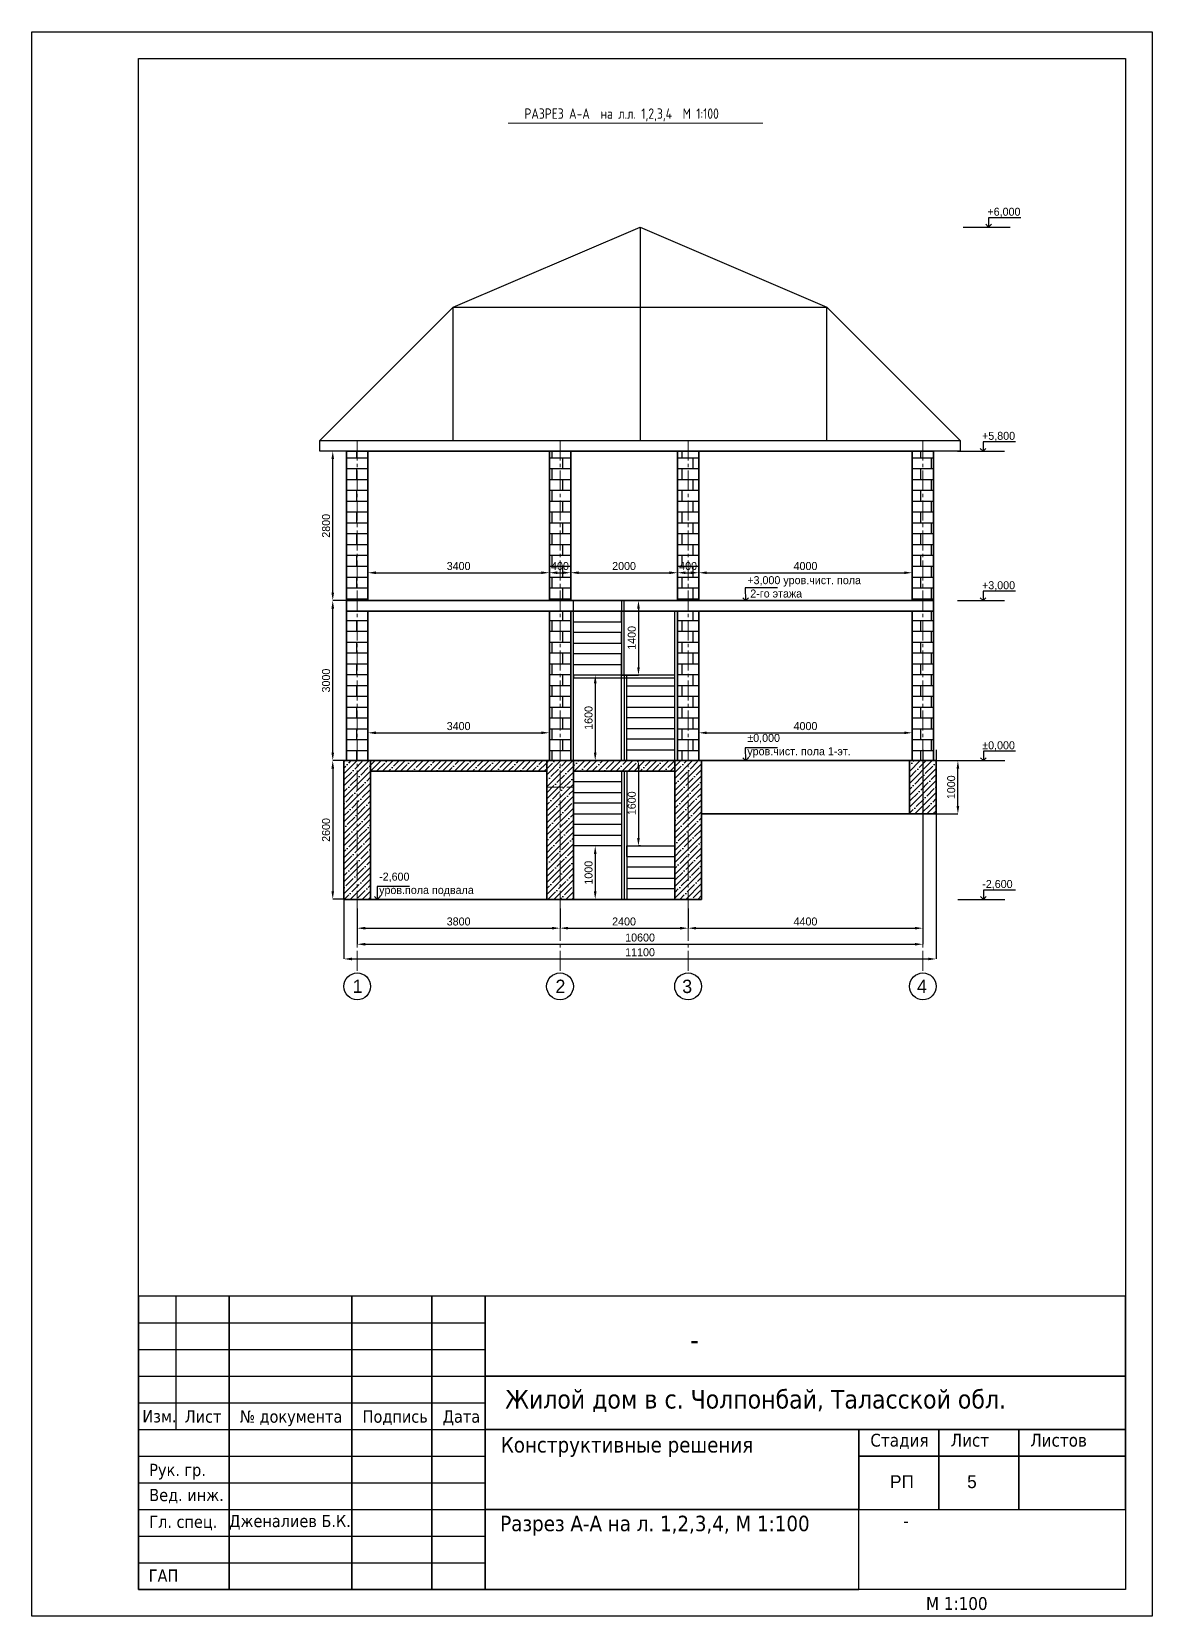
# Model space of a CAD drawing. Header units: millimetres. Extents: x 363119 to 453119, y -246250 to -184425.
# Drawn here: x 363119 to 384119, y -246250 to -216550 of the extents above; entities that cross this region are included whole.
import ezdxf
from ezdxf.enums import TextEntityAlignment as Align

# ---------------------------------------------------------------- set-up
doc = ezdxf.new("R2010")
doc.units = ezdxf.units.MM
doc.linetypes.add('ACAD_ISO02W100', pattern=[15, 12, -3])
doc.linetypes.add('CENTER2', pattern=[1.125, 0.75, -0.125, 0.125, -0.125])
for name, color, linetype in [('0 duvar', 2, 'Continuous'), ('AKS', 252, 'CENTER2'), ('Надписи', 211, 'Continuous'), ('Штамп', 222, 'Continuous')]:
    doc.layers.add(name, color=color, linetype=linetype)
doc.layers.add('ahsap', color=222, linetype='Continuous', lineweight=13)
doc.styles.add('SPDS', font='SPDS.shx')
doc.dimstyles.new('ISO-25', dxfattribs={"dimtxt": 100, "dimasz": 2.5, "dimexe": 1.25, "dimexo": 0.625, "dimtad": 1, "dimdec": 0, "dimtxsty": 'Standard', "dimcen": 2.5, "dimadec": 0, "dimazin": 0, "dimtfac": 1, "dimtdec": 0, "dimtmove": 0, "dimatfit": 3, "dimfxl": 0, "dimarcsym": 0})

# ---------------------------------------------------------------- blocks, each defined once
blk = doc.blocks.new('*D409')
at = {"layer": 'ahsap', "color": 0, "lineweight": -2}
for p, q in [((369220, -232987), (369220, -233354)), ((373020, -232987), (373020, -233354)), ((369370, -233353), (372870, -233353))]:
    blk.add_line(p, q, dxfattribs=at)
at = {"layer": 'ahsap', "color": 0}
for points in [[(369370, -233328), (369370, -233378), (369220, -233353)], [(372870, -233328), (372870, -233378), (373020, -233353)]]:
    blk.add_solid(points, dxfattribs=at)
at = {"layer": 'DEFPOINTS', "color": 0}
for p in [(369220, -232986), (373020, -232986), (373020, -233353)]:
    blk.add_point(p, dxfattribs=at)
at = {"layer": 'ahsap', "color": 0, "insert": (371120, -233228), "char_height": 150, "attachment_point": 5}
blk.add_mtext('3800', dxfattribs=at)
blk = doc.blocks.new('*D410')
at = {"layer": 'ahsap', "color": 0, "lineweight": -2}
for p, q in [((373020, -233017), (373020, -233353)), ((375420, -232987), (375420, -233353)), ((373170, -233353), (375270, -233353))]:
    blk.add_line(p, q, dxfattribs=at)
at = {"layer": 'ahsap', "color": 0}
for points in [[(373170, -233328), (373170, -233378), (373020, -233353)], [(375270, -233328), (375270, -233378), (375420, -233353)]]:
    blk.add_solid(points, dxfattribs=at)
at = {"layer": 'DEFPOINTS', "color": 0}
for p in [(373020, -233016), (375420, -232986), (375420, -233353)]:
    blk.add_point(p, dxfattribs=at)
at = {"layer": 'ahsap', "color": 0, "insert": (374220, -233228), "char_height": 150, "attachment_point": 5}
blk.add_mtext('2400', dxfattribs=at)
blk = doc.blocks.new('*D411')
at = {"layer": 'ahsap', "color": 0, "lineweight": -2}
for p, q in [((379820, -230013), (379820, -233353)), ((375420, -232987), (375420, -233353)), ((375570, -233353), (379670, -233353))]:
    blk.add_line(p, q, dxfattribs=at)
at = {"layer": 'ahsap', "color": 0}
for points in [[(375570, -233328), (375570, -233378), (375420, -233353)], [(379670, -233328), (379670, -233378), (379820, -233353)]]:
    blk.add_solid(points, dxfattribs=at)
at = {"layer": 'DEFPOINTS', "color": 0}
for p in [(379820, -230012), (375420, -232986), (379820, -233353)]:
    blk.add_point(p, dxfattribs=at)
at = {"layer": 'ahsap', "color": 0, "insert": (377620, -233228), "char_height": 150, "attachment_point": 5}
blk.add_mtext('4400', dxfattribs=at)
blk = doc.blocks.new('*D412')
at = {"layer": 'ahsap', "color": 0, "lineweight": -2}
for p, q in [((379820, -232987), (379820, -233654)), ((369220, -233354), (369220, -233654)), ((369370, -233654), (379670, -233654))]:
    blk.add_line(p, q, dxfattribs=at)
at = {"layer": 'ahsap', "color": 0}
for points in [[(369370, -233629), (369370, -233679), (369220, -233654)], [(379670, -233629), (379670, -233679), (379820, -233654)]]:
    blk.add_solid(points, dxfattribs=at)
at = {"layer": 'DEFPOINTS', "color": 0}
for p in [(379820, -232986), (369220, -233353), (379820, -233654)]:
    blk.add_point(p, dxfattribs=at)
at = {"layer": 'ahsap', "color": 0, "insert": (374520, -233529), "char_height": 150, "attachment_point": 5}
blk.add_mtext('10600', dxfattribs=at)
blk = doc.blocks.new('*D413')
at = {"layer": 'ahsap', "color": 0, "lineweight": -2}
for p, q in [((380070, -230013), (380070, -233930)), ((368970, -231613), (368970, -233930)), ((369120, -233930), (379920, -233930))]:
    blk.add_line(p, q, dxfattribs=at)
at = {"layer": 'ahsap', "color": 0}
for points in [[(369120, -233905), (369120, -233955), (368970, -233930)], [(379920, -233905), (379920, -233955), (380070, -233930)]]:
    blk.add_solid(points, dxfattribs=at)
at = {"layer": 'DEFPOINTS', "color": 0}
for p in [(380070, -230012), (368970, -231612), (380070, -233930)]:
    blk.add_point(p, dxfattribs=at)
at = {"layer": 'ahsap', "color": 0, "insert": (374520, -233805), "char_height": 150, "attachment_point": 5}
blk.add_mtext('11100', dxfattribs=at)
blk = doc.blocks.new('*D414')
at = {"layer": 'ahsap', "color": 0, "lineweight": -2}
for p, q in [((368969, -230212), (368761, -230212)), ((368761, -230362), (368761, -232662)), ((368969, -232812), (368761, -232812))]:
    blk.add_line(p, q, dxfattribs=at)
at = {"layer": 'ahsap', "color": 0}
for points in [[(368736, -230362), (368786, -230362), (368761, -230212)], [(368736, -232662), (368786, -232662), (368761, -232812)]]:
    blk.add_solid(points, dxfattribs=at)
at = {"layer": 'DEFPOINTS', "color": 0}
for p in [(368970, -230212), (368761, -232812), (368970, -232812)]:
    blk.add_point(p, dxfattribs=at)
at = {"layer": 'ahsap', "color": 0, "insert": (368636, -231512), "char_height": 150, "attachment_point": 5, "rotation": 90}
blk.add_mtext('2600', dxfattribs=at)
blk = doc.blocks.new('*D415')
at = {"layer": 'ahsap', "color": 0, "lineweight": -2}
for p, q in [((369019, -227212), (368761, -227212)), ((368761, -230062), (368761, -227362)), ((369019, -230212), (368761, -230212))]:
    blk.add_line(p, q, dxfattribs=at)
at = {"layer": 'ahsap', "color": 0}
for points in [[(368736, -227362), (368786, -227362), (368761, -227212)], [(368736, -230062), (368786, -230062), (368761, -230212)]]:
    blk.add_solid(points, dxfattribs=at)
at = {"layer": 'DEFPOINTS', "color": 0}
for p in [(368761, -227212), (369020, -227212), (369020, -230212)]:
    blk.add_point(p, dxfattribs=at)
at = {"layer": 'ahsap', "color": 0, "insert": (368636, -228712), "char_height": 150, "attachment_point": 5, "rotation": 90}
blk.add_mtext('3000', dxfattribs=at)
blk = doc.blocks.new('*D416')
at = {"layer": 'ahsap', "color": 0, "lineweight": -2}
for p, q in [((369019, -224412), (368761, -224412)), ((368761, -227062), (368761, -224562)), ((369019, -227212), (368761, -227212))]:
    blk.add_line(p, q, dxfattribs=at)
at = {"layer": 'ahsap', "color": 0}
for points in [[(368736, -224562), (368786, -224562), (368761, -224412)], [(368736, -227062), (368786, -227062), (368761, -227212)]]:
    blk.add_solid(points, dxfattribs=at)
at = {"layer": 'DEFPOINTS', "color": 0}
for p in [(368761, -224412), (369020, -224412), (369020, -227212)]:
    blk.add_point(p, dxfattribs=at)
at = {"layer": 'ahsap', "color": 0, "insert": (368636, -225812), "char_height": 150, "attachment_point": 5, "rotation": 90}
blk.add_mtext('2800', dxfattribs=at)
blk = doc.blocks.new('*D417')
at = {"layer": 'ahsap', "color": 0, "lineweight": -2}
for p, q in [((374220, -227212), (374490, -227212)), ((374490, -227362), (374490, -228462)), ((374220, -228612), (374490, -228612))]:
    blk.add_line(p, q, dxfattribs=at)
at = {"layer": 'ahsap', "color": 0}
for points in [[(374465, -227362), (374515, -227362), (374490, -227212)], [(374465, -228462), (374515, -228462), (374490, -228612)]]:
    blk.add_solid(points, dxfattribs=at)
at = {"layer": 'DEFPOINTS', "color": 0}
for p in [(374220, -227212), (374220, -228612), (374490, -228612)]:
    blk.add_point(p, dxfattribs=at)
at = {"layer": 'ahsap', "color": 0, "insert": (374365, -227912), "char_height": 150, "attachment_point": 5, "rotation": 90}
blk.add_mtext('1400', dxfattribs=at)
blk = doc.blocks.new('*D418')
at = {"layer": 'ahsap', "color": 0, "lineweight": -2}
for p, q in [((373841, -228612), (373680, -228612)), ((373680, -228762), (373680, -230062)), ((373841, -230212), (373680, -230212))]:
    blk.add_line(p, q, dxfattribs=at)
at = {"layer": 'ahsap', "color": 0}
for points in [[(373655, -228762), (373705, -228762), (373680, -228612)], [(373655, -230062), (373705, -230062), (373680, -230212)]]:
    blk.add_solid(points, dxfattribs=at)
at = {"layer": 'DEFPOINTS', "color": 0}
for p in [(373842, -228612), (373680, -230212), (373842, -230212)]:
    blk.add_point(p, dxfattribs=at)
at = {"layer": 'ahsap', "color": 0, "insert": (373555, -229412), "char_height": 150, "attachment_point": 5, "rotation": 90}
blk.add_mtext('1600', dxfattribs=at)
blk = doc.blocks.new('*D419')
at = {"layer": 'ahsap', "color": 0, "lineweight": -2}
for p, q in [((374530, -230212), (374490, -230212)), ((374490, -230362), (374490, -231662)), ((374530, -231812), (374490, -231812))]:
    blk.add_line(p, q, dxfattribs=at)
at = {"layer": 'ahsap', "color": 0}
for points in [[(374465, -230362), (374515, -230362), (374490, -230212)], [(374465, -231662), (374515, -231662), (374490, -231812)]]:
    blk.add_solid(points, dxfattribs=at)
at = {"layer": 'DEFPOINTS', "color": 0}
for p in [(374531, -230212), (374490, -231812), (374531, -231812)]:
    blk.add_point(p, dxfattribs=at)
at = {"layer": 'ahsap', "color": 0, "insert": (374365, -231012), "char_height": 150, "attachment_point": 5, "rotation": 90}
blk.add_mtext('1600', dxfattribs=at)
blk = doc.blocks.new('*D420')
at = {"layer": 'ahsap', "color": 0, "lineweight": -2}
for p, q in [((373824, -231812), (373680, -231812)), ((373680, -231962), (373680, -232663)), ((373823, -232813), (373680, -232813))]:
    blk.add_line(p, q, dxfattribs=at)
at = {"layer": 'ahsap', "color": 0}
for points in [[(373655, -231962), (373705, -231962), (373680, -231812)], [(373655, -232663), (373705, -232663), (373680, -232813)]]:
    blk.add_solid(points, dxfattribs=at)
at = {"layer": 'DEFPOINTS', "color": 0}
for p in [(373824, -231812), (373680, -232813), (373824, -232813)]:
    blk.add_point(p, dxfattribs=at)
at = {"layer": 'ahsap', "color": 0, "insert": (373555, -232313), "char_height": 150, "attachment_point": 5, "rotation": 90}
blk.add_mtext('1000', dxfattribs=at)
blk = doc.blocks.new('*D421')
at = {"layer": 'ahsap', "color": 0, "lineweight": -2}
for p, q in [((369420, -227212), (369420, -226691)), ((369570, -226691), (372670, -226691)), ((372820, -227212), (372820, -226691))]:
    blk.add_line(p, q, dxfattribs=at)
at = {"layer": 'ahsap', "color": 0}
for points in [[(369570, -226666), (369570, -226716), (369420, -226691)], [(372670, -226666), (372670, -226716), (372820, -226691)]]:
    blk.add_solid(points, dxfattribs=at)
at = {"layer": 'DEFPOINTS', "color": 0}
for p in [(372820, -226691), (369420, -227212), (372820, -227212)]:
    blk.add_point(p, dxfattribs=at)
at = {"layer": 'ahsap', "color": 0, "insert": (371120, -226566), "char_height": 150, "attachment_point": 5}
blk.add_mtext('3400', dxfattribs=at)
blk = doc.blocks.new('*D422')
at = {"layer": 'ahsap', "color": 0, "lineweight": -2}
for p, q in [((373220, -227212), (373220, -226691)), ((373370, -226691), (375070, -226691)), ((375220, -227212), (375220, -226691))]:
    blk.add_line(p, q, dxfattribs=at)
at = {"layer": 'ahsap', "color": 0}
for points in [[(373370, -226666), (373370, -226716), (373220, -226691)], [(375070, -226666), (375070, -226716), (375220, -226691)]]:
    blk.add_solid(points, dxfattribs=at)
at = {"layer": 'DEFPOINTS', "color": 0}
for p in [(375220, -226691), (373220, -227212), (375220, -227212)]:
    blk.add_point(p, dxfattribs=at)
at = {"layer": 'ahsap', "color": 0, "insert": (374220, -226566), "char_height": 150, "attachment_point": 5}
blk.add_mtext('2000', dxfattribs=at)
blk = doc.blocks.new('*D423')
at = {"layer": 'ahsap', "color": 0, "lineweight": -2}
for p, q in [((375620, -227212), (375620, -226691)), ((375770, -226691), (379470, -226691)), ((379620, -227212), (379620, -226691))]:
    blk.add_line(p, q, dxfattribs=at)
at = {"layer": 'ahsap', "color": 0}
for points in [[(375770, -226666), (375770, -226716), (375620, -226691)], [(379470, -226666), (379470, -226716), (379620, -226691)]]:
    blk.add_solid(points, dxfattribs=at)
at = {"layer": 'DEFPOINTS', "color": 0}
for p in [(379620, -226691), (375620, -227212), (379620, -227212)]:
    blk.add_point(p, dxfattribs=at)
at = {"layer": 'ahsap', "color": 0, "insert": (377620, -226566), "char_height": 150, "attachment_point": 5}
blk.add_mtext('4000', dxfattribs=at)
blk = doc.blocks.new('*D424')
at = {"layer": 'ahsap', "color": 0, "lineweight": -2}
for p, q in [((375220, -227212), (375220, -226691)), ((375370, -226691), (375470, -226691)), ((375620, -227212), (375620, -226691))]:
    blk.add_line(p, q, dxfattribs=at)
at = {"layer": 'ahsap', "color": 0}
for points in [[(375370, -226666), (375370, -226716), (375220, -226691)], [(375470, -226666), (375470, -226716), (375620, -226691)]]:
    blk.add_solid(points, dxfattribs=at)
at = {"layer": 'DEFPOINTS', "color": 0}
for p in [(375620, -226691), (375220, -227212), (375620, -227212)]:
    blk.add_point(p, dxfattribs=at)
at = {"layer": 'ahsap', "color": 0, "insert": (375420, -226566), "char_height": 150, "attachment_point": 5}
blk.add_mtext('400', dxfattribs=at)
blk = doc.blocks.new('*D425')
at = {"layer": 'ahsap', "color": 0, "lineweight": -2}
for p, q in [((372820, -227212), (372820, -226691)), ((372970, -226691), (373070, -226691)), ((373220, -227212), (373220, -226691))]:
    blk.add_line(p, q, dxfattribs=at)
at = {"layer": 'ahsap', "color": 0}
for points in [[(372970, -226666), (372970, -226716), (372820, -226691)], [(373070, -226666), (373070, -226716), (373220, -226691)]]:
    blk.add_solid(points, dxfattribs=at)
at = {"layer": 'DEFPOINTS', "color": 0}
for p in [(373220, -226691), (372820, -227212), (373220, -227212)]:
    blk.add_point(p, dxfattribs=at)
at = {"layer": 'ahsap', "color": 0, "insert": (373020, -226566), "char_height": 150, "attachment_point": 5}
blk.add_mtext('400', dxfattribs=at)
blk = doc.blocks.new('*D486')
at = {"layer": 'ahsap', "color": 0, "lineweight": -2}
for p, q in [((369420, -230212), (369420, -229691)), ((369570, -229691), (372670, -229691)), ((372820, -230212), (372820, -229691))]:
    blk.add_line(p, q, dxfattribs=at)
at = {"layer": 'ahsap', "color": 0}
for points in [[(369570, -229666), (369570, -229716), (369420, -229691)], [(372670, -229666), (372670, -229716), (372820, -229691)]]:
    blk.add_solid(points, dxfattribs=at)
at = {"layer": 'DEFPOINTS', "color": 0}
for p in [(372820, -229691), (369420, -230212), (372820, -230212)]:
    blk.add_point(p, dxfattribs=at)
at = {"layer": 'ahsap', "color": 0, "insert": (371120, -229566), "char_height": 150, "attachment_point": 5}
blk.add_mtext('3400', dxfattribs=at)
blk = doc.blocks.new('*D487')
at = {"layer": 'ahsap', "color": 0, "lineweight": -2}
for p, q in [((375620, -230212), (375620, -229691)), ((375770, -229691), (379470, -229691)), ((379620, -230212), (379620, -229691))]:
    blk.add_line(p, q, dxfattribs=at)
at = {"layer": 'ahsap', "color": 0}
for points in [[(375770, -229666), (375770, -229716), (375620, -229691)], [(379470, -229666), (379470, -229716), (379620, -229691)]]:
    blk.add_solid(points, dxfattribs=at)
at = {"layer": 'DEFPOINTS', "color": 0}
for p in [(379620, -229691), (375620, -230212), (379620, -230212)]:
    blk.add_point(p, dxfattribs=at)
at = {"layer": 'ahsap', "color": 0, "insert": (377620, -229566), "char_height": 150, "attachment_point": 5}
blk.add_mtext('4000', dxfattribs=at)
blk = doc.blocks.new('*D488')
at = {"layer": 'ahsap', "color": 0, "lineweight": -2}
for p, q in [((380070, -230212), (380476, -230212)), ((380476, -231062), (380476, -230362)), ((380070, -231212), (380476, -231212))]:
    blk.add_line(p, q, dxfattribs=at)
at = {"layer": 'ahsap', "color": 0}
for points in [[(380451, -230362), (380501, -230362), (380476, -230212)], [(380451, -231062), (380501, -231062), (380476, -231212)]]:
    blk.add_solid(points, dxfattribs=at)
at = {"layer": 'DEFPOINTS', "color": 0}
for p in [(380070, -230212), (380476, -230212), (380070, -231212)]:
    blk.add_point(p, dxfattribs=at)
at = {"layer": 'ahsap', "color": 0, "insert": (380351, -230712), "char_height": 150, "attachment_point": 5, "rotation": 90}
blk.add_mtext('1000', dxfattribs=at)

msp = doc.modelspace()

# ---------------------------------------------------------------- hatches: boundary and pattern name
h = msp.add_hatch()
h.set_pattern_fill('AR-B816', color=0)
h.paths.add_polyline_path([(369219.8, -227412.5), (369019.8, -227412.5), (369019.8, -230212.5), (369219.8, -230212.5)])
h.paths.add_polyline_path([(369419.8, -227412.5), (369219.8, -227412.5), (369219.8, -230212.5), (369419.8, -230212.5)])
h.paths.add_polyline_path([(373019.8, -227412.5), (372819.8, -227412.5), (372819.8, -230212.5), (373019.8, -230212.5)])
h.paths.add_polyline_path([(373219.8, -227412.5), (373019.8, -227412.5), (373019.8, -230212.5), (373219.8, -230212.5)])
h.paths.add_polyline_path([(375419.8, -227412.5), (375219.8, -227412.5), (375219.8, -230212.5), (375419.8, -230212.5)])
h.paths.add_polyline_path([(375619.8, -227412.5), (375419.8, -227412.5), (375419.8, -230212.5), (375619.8, -230212.5)])
h.paths.add_polyline_path([(379819.8, -227412.5), (379619.8, -227412.5), (379619.8, -230212.5), (379819.8, -230212.5)])
h.paths.add_polyline_path([(380019.8, -227412.5), (379819.8, -227412.5), (379819.8, -230212.5), (380019.8, -230212.5)])
h.paths.add_polyline_path([(380019.8, -224412.5), (379819.8, -224412.5), (379819.8, -227212.5), (380019.8, -227212.5)])
h.paths.add_polyline_path([(379819.8, -224412.5), (379619.8, -224412.5), (379619.8, -227212.5), (379819.8, -227212.5)])
h.paths.add_polyline_path([(375619.8, -224412.5), (375419.8, -224412.5), (375419.8, -227212.5), (375619.8, -227212.5)])
h.paths.add_polyline_path([(375419.8, -224412.5), (375219.8, -224412.5), (375219.8, -227212.5), (375419.8, -227212.5)])
h.paths.add_polyline_path([(373219.8, -224412.5), (373019.8, -224412.5), (373019.8, -227212.5), (373219.8, -227212.5)])
h.paths.add_polyline_path([(373019.8, -224412.5), (372819.8, -224412.5), (372819.8, -227212.5), (373019.8, -227212.5)])
h.paths.add_polyline_path([(369419.8, -224412.5), (369219.8, -224412.5), (369219.8, -227212.5), (369419.8, -227212.5)])
h.paths.add_polyline_path([(369219.8, -224412.5), (369019.8, -224412.5), (369019.8, -227212.5), (369219.8, -227212.5)])
h = msp.add_hatch()
h.set_pattern_fill('ANSI35', color=0, scale=25)
h.paths.add_polyline_path([(369469.8, -230212.5), (369219.8, -230212.5), (369219.8, -232812.5), (369469.8, -232812.5)])
h.paths.add_polyline_path([(369219.8, -230212.5), (368969.8, -230212.5), (368969.8, -232812.5), (369219.8, -232812.5)])
h.paths.add_polyline_path([(373019.8, -230212.5), (372819.8, -230212.5), (372769.8, -230212.5), (372769.8, -232812.6), (373019.8, -232812.6)])
h.paths.add_polyline_path([(373269.8, -230212.5), (373019.8, -230212.5), (373019.8, -232812.6), (373269.8, -232812.6)])
h.paths.add_polyline_path([(375419.8, -230212.5), (375219.8, -230212.5), (375169.8, -230212.5), (375169.8, -232812.7), (375419.8, -232812.7)])
h.paths.add_polyline_path([(375669.8, -230212.5), (375419.8, -230212.5), (375419.8, -232812.7), (375669.8, -232812.7)])
h = msp.add_hatch()
h.set_pattern_fill('ANSI35', color=0, scale=25)
h.paths.add_polyline_path([(372769.8, -230212.5), (369469.8, -230212.5), (369469.8, -230412.5), (372769.8, -230412.5)])
h.paths.add_polyline_path([(375169.8, -230212.5), (373269.8, -230212.5), (373269.8, -230412.5), (375169.8, -230412.5)])
h = msp.add_hatch()
h.set_pattern_fill('ANSI35', color=0, scale=25)
h.paths.add_polyline_path([(379819.8, -230212.5), (379619.8, -230212.5), (379569.8, -230212.5), (379569.8, -231212.5), (379819.8, -231212.5)])
h.paths.add_polyline_path([(380069.8, -230212.5), (379819.8, -230212.5), (379819.8, -231212.5), (380069.8, -231212.5)])

# ---------------------------------------------------------------- linework, layer by layer
at = {"color": 0}
for p, q in [((374519.8, -220212.5), (374519.8, -224212.5)), ((380572.6, -220212.2), (381453, -220212.2)), ((371019.8, -224212.5), (371019.8, -221712.5)), ((378019.8, -224212.5), (378019.8, -221712.5)), ((380471.5, -224412.5), (381351.9, -224412.5)), ((380471.3, -227212.5), (381351.7, -227212.5)), ((380475.5, -230212.5), (381355.9, -230212.5)), ((375669.8, -231212.5), (375669.8, -231212.7)), ((380475.5, -232812.5), (381355.9, -232812.5))]:
    msp.add_line(p, q, dxfattribs=at)
msp.add_line((365819.3, -240250.3), (365819.3, -242750.3))
for points in [[(381655, -220037.3), (381050, -220037.2), (381050, -220212.2), (380996.9, -220159.2), (381050, -220212.2), (381103, -220159.2)], [(381553.9, -224237.6), (380948.9, -224237.5), (380948.9, -224412.5), (380895.9, -224359.4), (380948.9, -224412.5), (381002, -224359.4)], [(377096.8, -226971.5), (376491.8, -226971.4), (376496.6, -227212.5), (376443.5, -227159.4), (376496.6, -227212.5), (376549.6, -227159.4)], [(381553.7, -227037.6), (380948.7, -227037.5), (380948.7, -227212.5), (380895.6, -227159.4), (380948.7, -227212.5), (381001.7, -227159.4)], [(377096.8, -229971.5), (376491.8, -229971.4), (376496.6, -230212.5), (376443.5, -230159.4), (376496.6, -230212.5), (376549.6, -230159.4)], [(381557.9, -230037.6), (380952.9, -230037.5), (380952.9, -230212.5), (380899.8, -230159.4), (380952.9, -230212.5), (381005.9, -230159.4)], [(370196.8, -232571.5), (369591.8, -232571.5), (369596.5, -232812.5), (369543.5, -232759.5), (369596.5, -232812.5), (369649.5, -232759.5)], [(381557.9, -232637.6), (380952.9, -232637.5), (380952.9, -232812.5), (380899.8, -232759.4), (380952.9, -232812.5), (381005.9, -232759.4)]]:
    msp.add_lwpolyline(points)
for points in [[(368519.8, -224212.5), (371019.8, -221712.5), (374519.8, -220212.5), (378019.8, -221712.5), (380519.8, -224212.5)], [(371019.8, -221712.5), (378019.8, -221712.5)], [(369219.8, -224412.5), (369019.8, -224412.5), (368519.8, -224412.5), (368519.8, -224212.5), (369219.8, -224212.5), (379819.8, -224212.5), (380019.8, -224212.5), (380519.8, -224212.5), (380519.8, -224412.5), (380019.8, -224412.5), (379819.8, -224412.5), (369219.8, -224412.5)], [(373219.8, -230212.5), (373269.8, -230212.5), (373269.8, -228612.5), (373269.8, -228612.5), (373269.8, -227412.5)], [(374269.8, -230212.5), (374269.8, -230012.5), (375169.8, -230012.5), (375169.8, -229812.5), (374269.8, -229812.5), (374269.8, -229612.5), (375169.8, -229612.5), (375169.8, -229412.5), (374269.8, -229412.5), (374269.8, -229212.5), (375169.8, -229212.5), (375169.8, -229012.5), (374269.8, -229012.5), (374269.8, -228812.5), (375169.8, -228812.5), (375169.8, -228612.5), (374269.8, -228612.5), (374219.8, -228612.5), (374169.8, -228612.5), (373269.8, -228612.5), (373269.8, -228412.5), (374169.8, -228412.5), (374169.8, -228612.5), (374169.8, -228212.5), (373269.8, -228212.5), (373269.8, -228012.5), (374169.8, -228012.5), (374169.8, -227812.5), (373269.8, -227812.5), (373269.8, -227612.5), (374169.8, -227612.5), (374169.8, -227412.5), (373269.8, -227412.5), (373269.8, -227212.5), (374169.8, -227212.5), (374169.8, -228612.5), (374219.8, -228612.5), (374219.8, -227212.5)], [(375219.8, -230212.5), (375169.8, -230212.5), (375169.8, -228612.5), (375169.8, -228612.5), (375169.8, -227412.5)], [(373269.8, -228612.5), (373269.8, -228662.5), (375169.8, -228662.5), (375169.8, -228612.5), (373269.8, -228612.5)], [(374219.8, -230212.5), (374269.8, -230212.5), (374269.8, -228612.5), (374219.8, -228612.5), (374219.8, -228662.5), (374219.8, -230212.5), (374169.8, -230212.5), (374169.8, -229437.5), (374169.8, -228612.5), (374219.8, -228612.5)], [(374169.8, -230212.5), (373269.8, -230212.5), (373269.8, -230412.5), (374169.8, -230412.5), (374169.8, -230612.5), (373269.8, -230612.5), (373269.8, -230812.5), (374169.8, -230812.5), (374169.8, -231012.5), (373269.8, -231012.5), (373269.8, -231212.5), (374169.8, -231212.5), (374169.8, -231412.5), (373269.8, -231412.5), (373269.8, -231612.5), (374169.8, -231612.5), (374169.8, -231812.5), (373269.8, -231812.5)], [(374169.8, -230412.5), (374169.7, -232812.7)], [(374219.8, -230412.5), (374219.7, -232812.7)], [(374269.8, -230412.5), (374269.7, -232812.7)], [(374269.8, -232012.5), (374269.8, -231812.5), (375169.8, -231812.5)], [(374269.8, -232012.5), (375169.8, -232012.5), (375169.8, -232212.5), (374269.8, -232212.5), (374269.8, -232412.5), (375169.8, -232412.5), (375169.8, -232612.5), (374269.8, -232612.5), (374269.8, -232812.7)]]:
    msp.add_lwpolyline(points, dxfattribs=at)
at = {"layer": 'ahsap', "color": 0}
msp.add_line((372049.8, -218263.7), (376819.1, -218263.7), dxfattribs=at)
at = {"layer": 'ahsap', "color": 0, "linetype": 'ACAD_ISO02W100', "ltscale": 25}
msp.add_line((372769.8, -230712.6), (373269.8, -230712.6), dxfattribs=at)
at = {"layer": 'ahsap', "color": 0, "lineweight": 35}
for points in [[(369019.8, -227212.5), (369019.8, -224412.5), (379819.8, -224412.5), (380019.8, -224412.5), (380019.8, -227212.5)], [(369219.8, -227212.5), (369419.8, -227212.5), (369419.8, -224412.5), (369219.8, -224412.5)], [(373019.8, -224412.5), (372819.8, -224412.5), (372819.8, -227212.5), (373219.8, -227212.5), (373219.8, -224412.5), (373019.8, -224412.5)], [(375419.8, -224412.5), (375219.8, -224412.5), (375219.8, -227212.5), (375619.8, -227212.5), (375619.8, -224412.5)], [(379819.8, -224412.5), (379619.8, -224412.5), (379619.8, -227212.5), (379819.8, -227212.5)], [(369019.8, -227412.5), (369019.8, -227212.5), (379819.8, -227212.5), (380019.8, -227212.5), (380019.8, -227412.5)], [(369219.8, -230212.5), (369019.8, -230212.5), (369019.8, -227412.5), (379819.8, -227412.5), (380019.8, -227412.5), (380019.8, -230212.5)], [(369219.8, -230212.5), (369419.8, -230212.5), (369419.8, -227412.5), (369219.8, -227412.5)], [(373019.8, -227412.5), (372819.8, -227412.5), (372819.8, -230212.5), (373219.8, -230212.5), (373219.8, -227412.5), (373019.8, -227412.5)], [(375419.8, -227412.5), (375219.8, -227412.5), (375219.8, -230212.5), (375619.8, -230212.5), (375619.8, -227412.5)], [(379819.8, -227412.5), (379619.8, -227412.5), (379619.8, -230212.5), (379819.8, -230212.5)], [(368969.8, -232812.5), (368969.8, -230212.5), (379819.8, -230212.5), (380069.8, -230212.5), (380069.8, -231212.5), (375669.8, -231212.7)], [(369469.8, -232812.5), (369469.8, -230212.5), (368969.8, -230212.5), (368969.8, -232812.5)], [(369469.8, -230412.5), (372769.8, -230412.5)], [(373269.8, -232812.6), (373269.8, -230212.5), (372769.8, -230212.5), (372769.8, -232812.6)], [(373269.8, -230412.5), (375169.8, -230412.5)], [(375669.8, -232812.7), (375669.8, -230212.5), (375169.8, -230212.5), (375169.8, -232812.7)], [(379819.8, -231212.5), (380069.8, -231212.5), (380069.8, -230212.5), (379569.8, -230212.5), (379569.8, -231212.5), (379819.8, -231212.5)], [(375669.8, -232812.7), (375669.8, -231212.7)], [(368969.8, -232812.5), (375669.8, -232812.7)]]:
    msp.add_lwpolyline(points, dxfattribs=at)
at = {"layer": 'AKS', "lineweight": 5, "ltscale": 500}
for p, q in [((369219.8, -224212.5), (369219.8, -234193.3)), ((373019.8, -224212.5), (373019.8, -234193.3)), ((375419.8, -224212.5), (375419.8, -234193.3)), ((379819.8, -224212.5), (379819.8, -234193.3))]:
    msp.add_line(p, q, dxfattribs=at)
at = {"layer": 'AKS', "color": 0, "linetype": 'Continuous'}
for centre in [(369219.8, -234443.3), (373019.8, -234443.3), (375419.8, -234443.3), (379819.8, -234443.3)]:
    msp.add_circle(centre, 250.5, dxfattribs=at)
at = {"layer": 'Штамп', "color": 0}
for p, q in [((365119.3, -240750.3), (371619.3, -240750.3)), ((365119.3, -241250.3), (371619.3, -241250.3)), ((365119.3, -241750.3), (383619.3, -241750.3)), ((365119.3, -242250.3), (371619.3, -242250.3)), ((365119.3, -242750.3), (383619.3, -242750.3)), ((365119.3, -243250.3), (371619.3, -243250.3)), ((365119.3, -243750.3), (371619.3, -243750.3)), ((365119.3, -244250.3), (383619.3, -244250.3)), ((365119.3, -244750.3), (371619.3, -244750.3)), ((365119.3, -245250.3), (371619.3, -245250.3))]:
    msp.add_line(p, q, dxfattribs=at)
for points in [[(384119.3, -246250.3), (363119.3, -246250.3), (363119.3, -216550.3), (384119.3, -216550.3)], [(365119.3, -245750.3), (366819.3, -245750.3), (366819.3, -240250.3), (365119.3, -240250.3)], [(366819.3, -245750.3), (369119.3, -245750.3), (369119.3, -240250.3), (366819.3, -240250.3)], [(369119.3, -245750.3), (370619.3, -245750.3), (370619.3, -240250.3), (369119.3, -240250.3)], [(370619.3, -245750.3), (371619.3, -245750.3), (371619.3, -240250.3), (370619.3, -240250.3)], [(371619.3, -241750.3), (383619.3, -241750.3), (383619.3, -240250.3), (371619.3, -240250.3)], [(371619.3, -242750.3), (383619.3, -242750.3), (383619.3, -241750.3), (371619.3, -241750.3)], [(371619.3, -244250.3), (378619.3, -244250.3), (378619.3, -242750.3), (371619.3, -242750.3)], [(378619.3, -243250.3), (380119.3, -243250.3), (380119.3, -242750.3), (378619.3, -242750.3)], [(380119.3, -243250.3), (381619.3, -243250.3), (381619.3, -242750.3), (380119.3, -242750.3)], [(381619.3, -243250.3), (383619.3, -243250.3), (383619.3, -242750.3), (381619.3, -242750.3)], [(378619.3, -244250.3), (380119.3, -244250.3), (380119.3, -243250.3), (378619.3, -243250.3)], [(380119.3, -244250.3), (381619.3, -244250.3), (381619.3, -243250.3), (380119.3, -243250.3)], [(381619.3, -244250.3), (383619.3, -244250.3), (383619.3, -243250.3), (381619.3, -243250.3)], [(371619.3, -245750.3), (378619.3, -245750.3), (378619.3, -244250.3), (371619.3, -244250.3)]]:
    msp.add_lwpolyline(points, close=True, dxfattribs=at)
at = {"layer": 'Штамп', "color": 0, "lineweight": 30}
for points in [[(365119.3, -245750.3), (365119.3, -217050.3), (383619.3, -217050.3), (383619.3, -245750.3)], [(383619.3, -245750.3), (365119.3, -245750.3)]]:
    msp.add_lwpolyline(points, dxfattribs=at)

# ---------------------------------------------------------------- texts
at = {"char_height": 150}
for s, width, insert, attachment_point in [('+6,000', 537.192, (381029.8, -219849.9), 1), ('+5,800', 537.192, (380928.8, -224050.1), 1), ('+3,000 уров.чист. пола\\P 2-го этажа', 3863.122, (376530, -227157.4), 7), ('+3,000', 537.192, (380928.5, -226850.1), 1), ('%%P0,000  \\Pуров.чист. пола 1-эт.', 2939.019, (376530, -230157.4), 7), ('%%P0,000', 537.192, (380932.8, -229850.1), 1), ('-2,600  \\Pуров.пола подвала', 2939.019, (369629.9, -232757.4), 7), ('-2,600', 537.192, (380932.8, -232450.1), 1)]:
    msp.add_mtext_dynamic_manual_height_columns(s, width=width, gutter_width=12.5, heights=[0], dxfattribs=dict(at, insert=insert, attachment_point=attachment_point))
at = {"layer": '0 duvar', "color": 0, "ltscale": 0.071429, "style": 'SPDS'}
msp.add_text('РАЗРЕЗ А-А  на л.л. 1,2,3,4  М 1:100', height=195, dxfattribs=at).set_placement((372353.3, -218183.5))
at = {"layer": 'AKS', "color": 0}
for s, p in [('1', (369227.7, -234441.2)), ('2', (373027.7, -234441.2)), ('3', (375402.5, -234443.3)), ('4', (379802.5, -234443.3))]:
    msp.add_text(s, height=250, dxfattribs=at).set_placement(p, align=Align.MIDDLE)
at = {"layer": 'Надписи', "color": 0, "ltscale": 0.5}
for s, height, p in [('РП', 240.85, (379204.6, -243848.2)), ('5', 240.9, (380649.7, -243848.2))]:
    msp.add_text(s, height=height, dxfattribs=at).set_placement(p)
at = {"layer": 'Надписи', "color": 0, "ltscale": 0.5, "attachment_point": 1}
for s, insert, char_height, width in [('{\\fTahoma|b0|i0|c204|p32;-}', (375459.9, -240873.4), 384.402, 4592.665), ('{\\fTahoma|b0|i0|c204|p32;Жилой дом в с. Чолпонбай, Таласской обл.}', (371993, -242005.8), 350, 11377.885), ('{\\fTahoma|b0|i0|c204|p32;Изм.}', (365194.1, -242386.1), 230, 699.489), ('{\\fTahoma|b0|i0|c204|p32;Лист}', (365988.2, -242391.1), 230, 716.171), ('{\\fTahoma|b0|i0|c204|p32;№ документа}', (367021, -242391.1), 230, 1994.841), ('{\\fTahoma|b0|i0|c204|p32;Подпись}', (369321, -242391.1), 230, 1261.74), ('{\\fTahoma|b0|i0|c204|p32;Дата}', (370821, -242391.1), 230, 762.824), ('{\\fTahoma|b0|i0|c204|p32;Конструктивные решения}', (371910.7, -242890.5), 290, 6469.464), ('{\\fTahoma|b0|i0|c204|p32;Стадия}', (378835.6, -242829.1), 240.853, 6469.464), ('{\\fTahoma|b0|i0|c204|p32;Лист}', (380341.8, -242829.1), 240.853, 6469.464), ('{\\fTahoma|b0|i0|c204|p32;Листов}', (381832.7, -242829.1), 240.853, 6469.464), ('{\\fTahoma|b0|i0|c204|p32;Рук. гр.}', (365322.3, -243391.1), 230, 1434.854), ('{\\fTahoma|b0|i0|c204|p32;Вед. инж.}', (365322.3, -243861.7), 230, 1434.854), ('{\\fTahoma|b0|i0|c204|p32;Гл. спец.}', (365322.3, -244363.7), 230, 1434.854), ('{\\fTahoma|b0|i0|c204|p32;Дженалиев Б.К.}', (366819.3, -244349.3), 230, 2372.469), ('{\\fTahoma|b0|i0|c204|p32;Разрез А-А на л. 1,2,3,4, М 1:100   }', (371899.3, -244365), 290, 6515.085), ('{\\fTahoma|b0|i0|c204|p32;   -}', (379180.3, -244338.3), 240.853, 4340.302), ('{\\fTahoma|b0|i0|c204|p32;ГАП}', (365312.4, -245372.9), 230, 1444.708), ('{\\fTahoma|b0|i0|c204|p32;М 1:100}', (379878.1, -245890.1), 240.853, 6469.464)]:
    msp.add_mtext(s, dxfattribs=dict(at, insert=insert, char_height=char_height, width=width))

# ---------------------------------------------------------------- dimensions: what is measured, and where the dimension line sits
at = {"layer": 'ahsap', "color": 0}
for base, p1, p2, picture, middle in [((368761.3, -224412.5), (369019.8, -227212.5), (369019.8, -224412.5), '*D416', (368636.3, -225812.5)), ((368761.3, -227212.5), (369019.8, -230212.5), (369019.8, -227212.5), '*D415', (368636.3, -228712.5)), ((374489.8, -228612.5), (374219.8, -227212.5), (374219.8, -228612.5), '*D417', (374364.8, -227912.5)), ((373680.2, -230212.5), (373842.1, -228612.5), (373842.1, -230212.5), '*D418', (373555.2, -229412.5)), ((368761.3, -232812.5), (368969.8, -230212.5), (368969.8, -232812.5), '*D414', (368636.3, -231512.5)), ((374489.8, -231812.5), (374531.1, -230212.5), (374531.1, -231812.5), '*D419', (374364.8, -231012.5)), ((380475.8, -230212.5), (380069.8, -231212.5), (380069.8, -230212.5), '*D488', (380350.8, -230712.5)), ((373680.2, -232812.7), (373824.1, -231812.5), (373824.1, -232812.7), '*D420', (373555.2, -232312.6))]:
    dim = msp.add_linear_dim(base=base, p1=p1, p2=p2, angle=90, dimstyle='ISO-25', override={"dimtxt": 150, "dimasz": 150, "dimexe": 0.25, "dimgap": 50, "dimdle": 0.25, "dimfxl": 0.25}, dxfattribs=at)
    dim.commit()
    dim.dimension.update_dxf_attribs({"geometry": picture, "text_midpoint": middle})
for base, p1, p2, picture, middle in [((372819.8, -226691.1), (369419.8, -227212.5), (372819.8, -227212.5), '*D421', (371119.8, -226566.1)), ((375219.8, -226691.1), (373219.8, -227212.5), (375219.8, -227212.5), '*D422', (374219.8, -226566.1)), ((379619.8, -226691.1), (375619.8, -227212.5), (379619.8, -227212.5), '*D423', (377619.8, -226566.1)), ((372819.8, -229691.1), (369419.8, -230212.5), (372819.8, -230212.5), '*D486', (371119.8, -229566.1)), ((379619.8, -229691.1), (375619.8, -230212.5), (379619.8, -230212.5), '*D487', (377619.8, -229566.1)), ((380069.8, -233929.9), (368969.8, -231612.5), (380069.8, -230012.5), '*D413', (374519.8, -233804.9)), ((379819.8, -233353.2), (375419.8, -232986.4), (379819.8, -230012.5), '*D411', (377619.8, -233228.2)), ((373019.8, -233353.5), (369219.8, -232986.4), (373019.8, -232986.4), '*D409', (371119.8, -233228.5)), ((379819.8, -233654), (369219.8, -233353.2), (379819.8, -232986.4), '*D412', (374519.8, -233529)), ((375419.8, -233353.2), (373019.8, -233016.5), (375419.8, -232986.4), '*D410', (374219.8, -233228.2))]:
    dim = msp.add_linear_dim(base=base, p1=p1, p2=p2, dimstyle='ISO-25', override={"dimtxt": 150, "dimasz": 150, "dimexe": 0.25, "dimgap": 50, "dimdle": 0.25, "dimfxl": 0.25}, dxfattribs=at)
    dim.commit()
    dim.dimension.update_dxf_attribs({"geometry": picture, "text_midpoint": middle})
for base, p1, p2, picture, middle in [((373219.8, -226691.1), (372819.8, -227212.5), (373219.8, -227212.5), '*D425', (373019.8, -226691.1)), ((375619.8, -226691.1), (375219.8, -227212.5), (375619.8, -227212.5), '*D424', (375419.8, -226691.1))]:
    dim = msp.add_linear_dim(base=base, p1=p1, p2=p2, dimstyle='ISO-25', override={"dimtxt": 150, "dimasz": 150, "dimexe": 0.25, "dimgap": 50, "dimdle": 0.25, "dimfxl": 0.25}, dxfattribs=at)
    dim.commit()
    dim.dimension.update_dxf_attribs({"geometry": picture, "text_midpoint": middle, "dimtype": 160})

doc.saveas('drawing.dxf')
